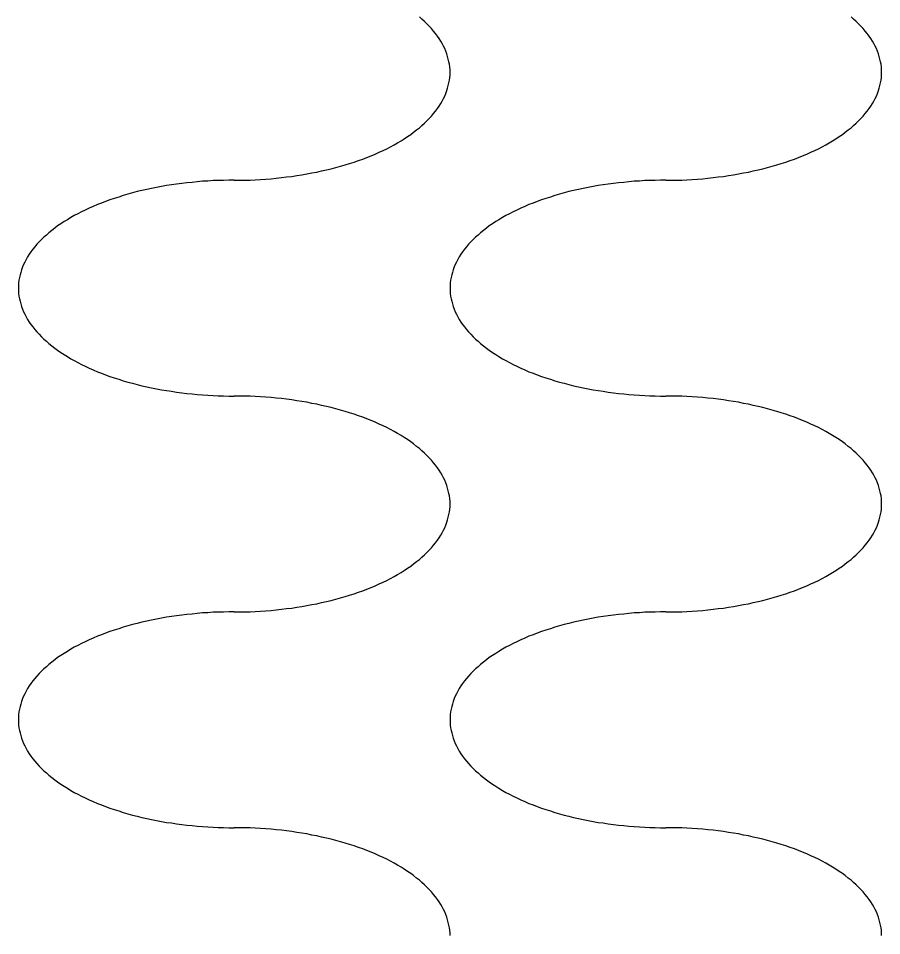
# Model space of a CAD drawing. Extents: x 0 to 40, y 0 to 70.
# Drawn here: x 29.6 to 30, y 56.65 to 57.075 of the extents above; entities that cross this region are included whole.
import ezdxf

# ---------------------------------------------------------------- set-up
doc = ezdxf.new("R2010")
doc.units = 0
doc.layers.add('AL_FOIL', color=2, linetype='CONTINUOUS')

msp = doc.modelspace()

# ---------------------------------------------------------------- linework, layer by layer
at = {"layer": 'AL_FOIL'}
for points in [[(29.7, 57, 0), (29.7025, 57, 0), (29.7049, 57.0001, 0), (29.7074, 57.0001, 0), (29.7098, 57.0002, 0), (29.7122, 57.0004, 0), (29.7147, 57.0005, 0), (29.7171, 57.0007, 0), (29.7195, 57.001, 0), (29.7219, 57.0012, 0), (29.7243, 57.0015, 0), (29.7267, 57.0018, 0), (29.729, 57.0022, 0), (29.7314, 57.0025, 0), (29.7337, 57.0029, 0), (29.736, 57.0034, 0), (29.7383, 57.0038, 0), (29.7405, 57.0043, 0), (29.7428, 57.0048, 0), (29.745, 57.0053, 0), (29.7471, 57.0059, 0), (29.7493, 57.0065, 0), (29.7514, 57.0071, 0), (29.7535, 57.0078, 0), (29.7556, 57.0084, 0), (29.7576, 57.0091, 0), (29.7596, 57.0098, 0), (29.7615, 57.0106, 0), (29.7634, 57.0113, 0), (29.7653, 57.0121, 0), (29.7672, 57.013, 0), (29.769, 57.0138, 0), (29.7707, 57.0146, 0), (29.7724, 57.0155, 0), (29.7741, 57.0164, 0), (29.7757, 57.0173, 0), (29.7773, 57.0183, 0), (29.7788, 57.0192, 0), (29.7803, 57.0202, 0), (29.7818, 57.0212, 0), (29.7831, 57.0222, 0), (29.7845, 57.0233, 0), (29.7858, 57.0243, 0), (29.787, 57.0254, 0), (29.7882, 57.0264, 0), (29.7893, 57.0275, 0), (29.7904, 57.0286, 0), (29.7914, 57.0297, 0), (29.7924, 57.0309, 0), (29.7933, 57.032, 0), (29.7942, 57.0332, 0), (29.795, 57.0343, 0), (29.7957, 57.0355, 0), (29.7964, 57.0367, 0), (29.797, 57.0379, 0), (29.7976, 57.039, 0), (29.7981, 57.0402, 0), (29.7985, 57.0415, 0), (29.7989, 57.0427, 0), (29.7992, 57.0439, 0), (29.7995, 57.0451, 0), (29.7997, 57.0463, 0), (29.7999, 57.0475, 0), (29.8, 57.0488, 0), (29.8, 57.05, 0), (29.8, 57.0512, 0), (29.7999, 57.0525, 0), (29.7997, 57.0537, 0), (29.7995, 57.0549, 0), (29.7992, 57.0561, 0), (29.7989, 57.0573, 0), (29.7985, 57.0585, 0), (29.7981, 57.0598, 0), (29.7976, 57.061, 0), (29.797, 57.0621, 0), (29.7964, 57.0633, 0), (29.7957, 57.0645, 0), (29.795, 57.0657, 0), (29.7942, 57.0668, 0), (29.7933, 57.068, 0), (29.7924, 57.0691, 0), (29.7914, 57.0703, 0), (29.7904, 57.0714, 0), (29.7893, 57.0725, 0), (29.7882, 57.0736, 0), (29.787, 57.0746, 0), (29.7858, 57.0757, 0)], [(29.9, 57, 0), (29.9025, 57, 0), (29.9049, 57.0001, 0), (29.9074, 57.0001, 0), (29.9098, 57.0002, 0), (29.9122, 57.0004, 0), (29.9147, 57.0005, 0), (29.9171, 57.0007, 0), (29.9195, 57.001, 0), (29.9219, 57.0012, 0), (29.9243, 57.0015, 0), (29.9267, 57.0018, 0), (29.929, 57.0022, 0), (29.9314, 57.0025, 0), (29.9337, 57.0029, 0), (29.936, 57.0034, 0), (29.9383, 57.0038, 0), (29.9405, 57.0043, 0), (29.9428, 57.0048, 0), (29.945, 57.0053, 0), (29.9471, 57.0059, 0), (29.9493, 57.0065, 0), (29.9514, 57.0071, 0), (29.9535, 57.0078, 0), (29.9556, 57.0084, 0), (29.9576, 57.0091, 0), (29.9596, 57.0098, 0), (29.9615, 57.0106, 0), (29.9634, 57.0113, 0), (29.9653, 57.0121, 0), (29.9672, 57.013, 0), (29.969, 57.0138, 0), (29.9707, 57.0146, 0), (29.9724, 57.0155, 0), (29.9741, 57.0164, 0), (29.9757, 57.0173, 0), (29.9773, 57.0183, 0), (29.9788, 57.0192, 0), (29.9803, 57.0202, 0), (29.9818, 57.0212, 0), (29.9831, 57.0222, 0), (29.9845, 57.0233, 0), (29.9858, 57.0243, 0), (29.987, 57.0254, 0), (29.9882, 57.0264, 0), (29.9893, 57.0275, 0), (29.9904, 57.0286, 0), (29.9914, 57.0297, 0), (29.9924, 57.0309, 0), (29.9933, 57.032, 0), (29.9942, 57.0332, 0), (29.995, 57.0343, 0), (29.9957, 57.0355, 0), (29.9964, 57.0367, 0), (29.997, 57.0379, 0), (29.9976, 57.039, 0), (29.9981, 57.0402, 0), (29.9985, 57.0415, 0), (29.9989, 57.0427, 0), (29.9992, 57.0439, 0), (29.9995, 57.0451, 0), (29.9997, 57.0463, 0), (29.9999, 57.0475, 0), (30, 57.0488, 0), (30, 57.05, 0), (30, 57.0512, 0), (29.9999, 57.0525, 0), (29.9997, 57.0537, 0), (29.9995, 57.0549, 0), (29.9992, 57.0561, 0), (29.9989, 57.0573, 0), (29.9985, 57.0585, 0), (29.9981, 57.0598, 0), (29.9976, 57.061, 0), (29.997, 57.0621, 0), (29.9964, 57.0633, 0), (29.9957, 57.0645, 0), (29.995, 57.0657, 0), (29.9942, 57.0668, 0), (29.9933, 57.068, 0), (29.9924, 57.0691, 0), (29.9914, 57.0703, 0), (29.9904, 57.0714, 0), (29.9893, 57.0725, 0), (29.9882, 57.0736, 0), (29.987, 57.0746, 0), (29.9858, 57.0757, 0)], [(29.7, 57, 0), (29.6975, 57, 0), (29.6951, 56.9999, 0), (29.6926, 56.9999, 0), (29.6902, 56.9998, 0), (29.6878, 56.9996, 0), (29.6853, 56.9995, 0), (29.6829, 56.9993, 0), (29.6805, 56.999, 0), (29.6781, 56.9988, 0), (29.6757, 56.9985, 0), (29.6733, 56.9982, 0), (29.671, 56.9978, 0), (29.6686, 56.9975, 0), (29.6663, 56.9971, 0), (29.664, 56.9966, 0), (29.6617, 56.9962, 0), (29.6595, 56.9957, 0), (29.6572, 56.9952, 0), (29.655, 56.9947, 0), (29.6529, 56.9941, 0), (29.6507, 56.9935, 0), (29.6486, 56.9929, 0), (29.6465, 56.9922, 0), (29.6444, 56.9916, 0), (29.6424, 56.9909, 0), (29.6404, 56.9902, 0), (29.6385, 56.9894, 0), (29.6366, 56.9887, 0), (29.6347, 56.9879, 0), (29.6328, 56.987, 0), (29.631, 56.9862, 0), (29.6293, 56.9854, 0), (29.6276, 56.9845, 0), (29.6259, 56.9836, 0), (29.6243, 56.9827, 0), (29.6227, 56.9817, 0), (29.6212, 56.9808, 0), (29.6197, 56.9798, 0), (29.6182, 56.9788, 0), (29.6169, 56.9778, 0), (29.6155, 56.9767, 0), (29.6142, 56.9757, 0), (29.613, 56.9746, 0), (29.6118, 56.9736, 0), (29.6107, 56.9725, 0), (29.6096, 56.9714, 0), (29.6086, 56.9703, 0), (29.6076, 56.9691, 0), (29.6067, 56.968, 0), (29.6058, 56.9668, 0), (29.605, 56.9657, 0), (29.6043, 56.9645, 0), (29.6036, 56.9633, 0), (29.603, 56.9621, 0), (29.6024, 56.961, 0), (29.6019, 56.9598, 0), (29.6015, 56.9585, 0), (29.6011, 56.9573, 0), (29.6008, 56.9561, 0), (29.6005, 56.9549, 0), (29.6003, 56.9537, 0), (29.6001, 56.9525, 0), (29.6, 56.9512, 0), (29.6, 56.95, 0), (29.6, 56.9488, 0), (29.6001, 56.9475, 0), (29.6003, 56.9463, 0), (29.6005, 56.9451, 0), (29.6008, 56.9439, 0), (29.6011, 56.9427, 0), (29.6015, 56.9415, 0), (29.6019, 56.9402, 0), (29.6024, 56.939, 0), (29.603, 56.9379, 0), (29.6036, 56.9367, 0), (29.6043, 56.9355, 0), (29.605, 56.9343, 0), (29.6058, 56.9332, 0), (29.6067, 56.932, 0), (29.6076, 56.9309, 0), (29.6086, 56.9297, 0), (29.6096, 56.9286, 0), (29.6107, 56.9275, 0), (29.6118, 56.9264, 0), (29.613, 56.9254, 0), (29.6142, 56.9243, 0), (29.6155, 56.9233, 0), (29.6169, 56.9222, 0), (29.6182, 56.9212, 0), (29.6197, 56.9202, 0), (29.6212, 56.9192, 0), (29.6227, 56.9183, 0), (29.6243, 56.9173, 0), (29.6259, 56.9164, 0), (29.6276, 56.9155, 0), (29.6293, 56.9146, 0), (29.631, 56.9138, 0), (29.6328, 56.913, 0), (29.6347, 56.9121, 0), (29.6366, 56.9113, 0), (29.6385, 56.9106, 0), (29.6404, 56.9098, 0), (29.6424, 56.9091, 0), (29.6444, 56.9084, 0), (29.6465, 56.9078, 0), (29.6486, 56.9071, 0), (29.6507, 56.9065, 0), (29.6529, 56.9059, 0), (29.655, 56.9053, 0), (29.6572, 56.9048, 0), (29.6595, 56.9043, 0), (29.6617, 56.9038, 0), (29.664, 56.9034, 0), (29.6663, 56.9029, 0), (29.6686, 56.9025, 0), (29.671, 56.9022, 0), (29.6733, 56.9018, 0), (29.6757, 56.9015, 0), (29.6781, 56.9012, 0), (29.6805, 56.901, 0), (29.6829, 56.9007, 0), (29.6853, 56.9005, 0), (29.6878, 56.9004, 0), (29.6902, 56.9002, 0), (29.6926, 56.9001, 0), (29.6951, 56.9001, 0), (29.6975, 56.9, 0), (29.7, 56.9, 0)], [(29.9, 57, 0), (29.8975, 57, 0), (29.8951, 56.9999, 0), (29.8926, 56.9999, 0), (29.8902, 56.9998, 0), (29.8878, 56.9996, 0), (29.8853, 56.9995, 0), (29.8829, 56.9993, 0), (29.8805, 56.999, 0), (29.8781, 56.9988, 0), (29.8757, 56.9985, 0), (29.8733, 56.9982, 0), (29.871, 56.9978, 0), (29.8686, 56.9975, 0), (29.8663, 56.9971, 0), (29.864, 56.9966, 0), (29.8617, 56.9962, 0), (29.8595, 56.9957, 0), (29.8572, 56.9952, 0), (29.855, 56.9947, 0), (29.8529, 56.9941, 0), (29.8507, 56.9935, 0), (29.8486, 56.9929, 0), (29.8465, 56.9922, 0), (29.8444, 56.9916, 0), (29.8424, 56.9909, 0), (29.8404, 56.9902, 0), (29.8385, 56.9894, 0), (29.8366, 56.9887, 0), (29.8347, 56.9879, 0), (29.8328, 56.987, 0), (29.831, 56.9862, 0), (29.8293, 56.9854, 0), (29.8276, 56.9845, 0), (29.8259, 56.9836, 0), (29.8243, 56.9827, 0), (29.8227, 56.9817, 0), (29.8212, 56.9808, 0), (29.8197, 56.9798, 0), (29.8182, 56.9788, 0), (29.8169, 56.9778, 0), (29.8155, 56.9767, 0), (29.8142, 56.9757, 0), (29.813, 56.9746, 0), (29.8118, 56.9736, 0), (29.8107, 56.9725, 0), (29.8096, 56.9714, 0), (29.8086, 56.9703, 0), (29.8076, 56.9691, 0), (29.8067, 56.968, 0), (29.8058, 56.9668, 0), (29.805, 56.9657, 0), (29.8043, 56.9645, 0), (29.8036, 56.9633, 0), (29.803, 56.9621, 0), (29.8024, 56.961, 0), (29.8019, 56.9598, 0), (29.8015, 56.9585, 0), (29.8011, 56.9573, 0), (29.8008, 56.9561, 0), (29.8005, 56.9549, 0), (29.8003, 56.9537, 0), (29.8001, 56.9525, 0), (29.8, 56.9512, 0), (29.8, 56.95, 0), (29.8, 56.9488, 0), (29.8001, 56.9475, 0), (29.8003, 56.9463, 0), (29.8005, 56.9451, 0), (29.8008, 56.9439, 0), (29.8011, 56.9427, 0), (29.8015, 56.9415, 0), (29.8019, 56.9402, 0), (29.8024, 56.939, 0), (29.803, 56.9379, 0), (29.8036, 56.9367, 0), (29.8043, 56.9355, 0), (29.805, 56.9343, 0), (29.8058, 56.9332, 0), (29.8067, 56.932, 0), (29.8076, 56.9309, 0), (29.8086, 56.9297, 0), (29.8096, 56.9286, 0), (29.8107, 56.9275, 0), (29.8118, 56.9264, 0), (29.813, 56.9254, 0), (29.8142, 56.9243, 0), (29.8155, 56.9233, 0), (29.8169, 56.9222, 0), (29.8182, 56.9212, 0), (29.8197, 56.9202, 0), (29.8212, 56.9192, 0), (29.8227, 56.9183, 0), (29.8243, 56.9173, 0), (29.8259, 56.9164, 0), (29.8276, 56.9155, 0), (29.8293, 56.9146, 0), (29.831, 56.9138, 0), (29.8328, 56.913, 0), (29.8347, 56.9121, 0), (29.8366, 56.9113, 0), (29.8385, 56.9106, 0), (29.8404, 56.9098, 0), (29.8424, 56.9091, 0), (29.8444, 56.9084, 0), (29.8465, 56.9078, 0), (29.8486, 56.9071, 0), (29.8507, 56.9065, 0), (29.8529, 56.9059, 0), (29.855, 56.9053, 0), (29.8572, 56.9048, 0), (29.8595, 56.9043, 0), (29.8617, 56.9038, 0), (29.864, 56.9034, 0), (29.8663, 56.9029, 0), (29.8686, 56.9025, 0), (29.871, 56.9022, 0), (29.8733, 56.9018, 0), (29.8757, 56.9015, 0), (29.8781, 56.9012, 0), (29.8805, 56.901, 0), (29.8829, 56.9007, 0), (29.8853, 56.9005, 0), (29.8878, 56.9004, 0), (29.8902, 56.9002, 0), (29.8926, 56.9001, 0), (29.8951, 56.9001, 0), (29.8975, 56.9, 0), (29.9, 56.9, 0)], [(29.7, 56.8, 0), (29.7025, 56.8, 0), (29.7049, 56.8001, 0), (29.7074, 56.8001, 0), (29.7098, 56.8002, 0), (29.7122, 56.8004, 0), (29.7147, 56.8005, 0), (29.7171, 56.8007, 0), (29.7195, 56.801, 0), (29.7219, 56.8012, 0), (29.7243, 56.8015, 0), (29.7267, 56.8018, 0), (29.729, 56.8022, 0), (29.7314, 56.8025, 0), (29.7337, 56.8029, 0), (29.736, 56.8034, 0), (29.7383, 56.8038, 0), (29.7405, 56.8043, 0), (29.7428, 56.8048, 0), (29.745, 56.8053, 0), (29.7471, 56.8059, 0), (29.7493, 56.8065, 0), (29.7514, 56.8071, 0), (29.7535, 56.8078, 0), (29.7556, 56.8084, 0), (29.7576, 56.8091, 0), (29.7596, 56.8098, 0), (29.7615, 56.8106, 0), (29.7634, 56.8113, 0), (29.7653, 56.8121, 0), (29.7672, 56.813, 0), (29.769, 56.8138, 0), (29.7707, 56.8146, 0), (29.7724, 56.8155, 0), (29.7741, 56.8164, 0), (29.7757, 56.8173, 0), (29.7773, 56.8183, 0), (29.7788, 56.8192, 0), (29.7803, 56.8202, 0), (29.7818, 56.8212, 0), (29.7831, 56.8222, 0), (29.7845, 56.8233, 0), (29.7858, 56.8243, 0), (29.787, 56.8254, 0), (29.7882, 56.8264, 0), (29.7893, 56.8275, 0), (29.7904, 56.8286, 0), (29.7914, 56.8297, 0), (29.7924, 56.8309, 0), (29.7933, 56.832, 0), (29.7942, 56.8332, 0), (29.795, 56.8343, 0), (29.7957, 56.8355, 0), (29.7964, 56.8367, 0), (29.797, 56.8379, 0), (29.7976, 56.839, 0), (29.7981, 56.8402, 0), (29.7985, 56.8415, 0), (29.7989, 56.8427, 0), (29.7992, 56.8439, 0), (29.7995, 56.8451, 0), (29.7997, 56.8463, 0), (29.7999, 56.8475, 0), (29.8, 56.8488, 0), (29.8, 56.85, 0), (29.8, 56.8512, 0), (29.7999, 56.8525, 0), (29.7997, 56.8537, 0), (29.7995, 56.8549, 0), (29.7992, 56.8561, 0), (29.7989, 56.8573, 0), (29.7985, 56.8585, 0), (29.7981, 56.8598, 0), (29.7976, 56.861, 0), (29.797, 56.8621, 0), (29.7964, 56.8633, 0), (29.7957, 56.8645, 0), (29.795, 56.8657, 0), (29.7942, 56.8668, 0), (29.7933, 56.868, 0), (29.7924, 56.8691, 0), (29.7914, 56.8703, 0), (29.7904, 56.8714, 0), (29.7893, 56.8725, 0), (29.7882, 56.8736, 0), (29.787, 56.8746, 0), (29.7858, 56.8757, 0), (29.7845, 56.8767, 0), (29.7831, 56.8778, 0), (29.7818, 56.8788, 0), (29.7803, 56.8798, 0), (29.7788, 56.8808, 0), (29.7773, 56.8817, 0), (29.7757, 56.8827, 0), (29.7741, 56.8836, 0), (29.7724, 56.8845, 0), (29.7707, 56.8854, 0), (29.769, 56.8862, 0), (29.7672, 56.887, 0), (29.7653, 56.8879, 0), (29.7634, 56.8887, 0), (29.7615, 56.8894, 0), (29.7596, 56.8902, 0), (29.7576, 56.8909, 0), (29.7556, 56.8916, 0), (29.7535, 56.8922, 0), (29.7514, 56.8929, 0), (29.7493, 56.8935, 0), (29.7471, 56.8941, 0), (29.745, 56.8947, 0), (29.7428, 56.8952, 0), (29.7405, 56.8957, 0), (29.7383, 56.8962, 0), (29.736, 56.8966, 0), (29.7337, 56.8971, 0), (29.7314, 56.8975, 0), (29.729, 56.8978, 0), (29.7267, 56.8982, 0), (29.7243, 56.8985, 0), (29.7219, 56.8988, 0), (29.7195, 56.899, 0), (29.7171, 56.8993, 0), (29.7147, 56.8995, 0), (29.7122, 56.8996, 0), (29.7098, 56.8998, 0), (29.7074, 56.8999, 0), (29.7049, 56.8999, 0), (29.7025, 56.9, 0), (29.7, 56.9, 0)], [(29.9, 56.8, 0), (29.9025, 56.8, 0), (29.9049, 56.8001, 0), (29.9074, 56.8001, 0), (29.9098, 56.8002, 0), (29.9122, 56.8004, 0), (29.9147, 56.8005, 0), (29.9171, 56.8007, 0), (29.9195, 56.801, 0), (29.9219, 56.8012, 0), (29.9243, 56.8015, 0), (29.9267, 56.8018, 0), (29.929, 56.8022, 0), (29.9314, 56.8025, 0), (29.9337, 56.8029, 0), (29.936, 56.8034, 0), (29.9383, 56.8038, 0), (29.9405, 56.8043, 0), (29.9428, 56.8048, 0), (29.945, 56.8053, 0), (29.9471, 56.8059, 0), (29.9493, 56.8065, 0), (29.9514, 56.8071, 0), (29.9535, 56.8078, 0), (29.9556, 56.8084, 0), (29.9576, 56.8091, 0), (29.9596, 56.8098, 0), (29.9615, 56.8106, 0), (29.9634, 56.8113, 0), (29.9653, 56.8121, 0), (29.9672, 56.813, 0), (29.969, 56.8138, 0), (29.9707, 56.8146, 0), (29.9724, 56.8155, 0), (29.9741, 56.8164, 0), (29.9757, 56.8173, 0), (29.9773, 56.8183, 0), (29.9788, 56.8192, 0), (29.9803, 56.8202, 0), (29.9818, 56.8212, 0), (29.9831, 56.8222, 0), (29.9845, 56.8233, 0), (29.9858, 56.8243, 0), (29.987, 56.8254, 0), (29.9882, 56.8264, 0), (29.9893, 56.8275, 0), (29.9904, 56.8286, 0), (29.9914, 56.8297, 0), (29.9924, 56.8309, 0), (29.9933, 56.832, 0), (29.9942, 56.8332, 0), (29.995, 56.8343, 0), (29.9957, 56.8355, 0), (29.9964, 56.8367, 0), (29.997, 56.8379, 0), (29.9976, 56.839, 0), (29.9981, 56.8402, 0), (29.9985, 56.8415, 0), (29.9989, 56.8427, 0), (29.9992, 56.8439, 0), (29.9995, 56.8451, 0), (29.9997, 56.8463, 0), (29.9999, 56.8475, 0), (30, 56.8488, 0), (30, 56.85, 0), (30, 56.8512, 0), (29.9999, 56.8525, 0), (29.9997, 56.8537, 0), (29.9995, 56.8549, 0), (29.9992, 56.8561, 0), (29.9989, 56.8573, 0), (29.9985, 56.8585, 0), (29.9981, 56.8598, 0), (29.9976, 56.861, 0), (29.997, 56.8621, 0), (29.9964, 56.8633, 0), (29.9957, 56.8645, 0), (29.995, 56.8657, 0), (29.9942, 56.8668, 0), (29.9933, 56.868, 0), (29.9924, 56.8691, 0), (29.9914, 56.8703, 0), (29.9904, 56.8714, 0), (29.9893, 56.8725, 0), (29.9882, 56.8736, 0), (29.987, 56.8746, 0), (29.9858, 56.8757, 0), (29.9845, 56.8767, 0), (29.9831, 56.8778, 0), (29.9818, 56.8788, 0), (29.9803, 56.8798, 0), (29.9788, 56.8808, 0), (29.9773, 56.8817, 0), (29.9757, 56.8827, 0), (29.9741, 56.8836, 0), (29.9724, 56.8845, 0), (29.9707, 56.8854, 0), (29.969, 56.8862, 0), (29.9672, 56.887, 0), (29.9653, 56.8879, 0), (29.9634, 56.8887, 0), (29.9615, 56.8894, 0), (29.9596, 56.8902, 0), (29.9576, 56.8909, 0), (29.9556, 56.8916, 0), (29.9535, 56.8922, 0), (29.9514, 56.8929, 0), (29.9493, 56.8935, 0), (29.9471, 56.8941, 0), (29.945, 56.8947, 0), (29.9428, 56.8952, 0), (29.9405, 56.8957, 0), (29.9383, 56.8962, 0), (29.936, 56.8966, 0), (29.9337, 56.8971, 0), (29.9314, 56.8975, 0), (29.929, 56.8978, 0), (29.9267, 56.8982, 0), (29.9243, 56.8985, 0), (29.9219, 56.8988, 0), (29.9195, 56.899, 0), (29.9171, 56.8993, 0), (29.9147, 56.8995, 0), (29.9122, 56.8996, 0), (29.9098, 56.8998, 0), (29.9074, 56.8999, 0), (29.9049, 56.8999, 0), (29.9025, 56.9, 0), (29.9, 56.9, 0)], [(29.7, 56.8, 0), (29.6975, 56.8, 0), (29.6951, 56.7999, 0), (29.6926, 56.7999, 0), (29.6902, 56.7998, 0), (29.6878, 56.7996, 0), (29.6853, 56.7995, 0), (29.6829, 56.7993, 0), (29.6805, 56.799, 0), (29.6781, 56.7988, 0), (29.6757, 56.7985, 0), (29.6733, 56.7982, 0), (29.671, 56.7978, 0), (29.6686, 56.7975, 0), (29.6663, 56.7971, 0), (29.664, 56.7966, 0), (29.6617, 56.7962, 0), (29.6595, 56.7957, 0), (29.6572, 56.7952, 0), (29.655, 56.7947, 0), (29.6529, 56.7941, 0), (29.6507, 56.7935, 0), (29.6486, 56.7929, 0), (29.6465, 56.7922, 0), (29.6444, 56.7916, 0), (29.6424, 56.7909, 0), (29.6404, 56.7902, 0), (29.6385, 56.7894, 0), (29.6366, 56.7887, 0), (29.6347, 56.7879, 0), (29.6328, 56.787, 0), (29.631, 56.7862, 0), (29.6293, 56.7854, 0), (29.6276, 56.7845, 0), (29.6259, 56.7836, 0), (29.6243, 56.7827, 0), (29.6227, 56.7817, 0), (29.6212, 56.7808, 0), (29.6197, 56.7798, 0), (29.6182, 56.7788, 0), (29.6169, 56.7778, 0), (29.6155, 56.7767, 0), (29.6142, 56.7757, 0), (29.613, 56.7746, 0), (29.6118, 56.7736, 0), (29.6107, 56.7725, 0), (29.6096, 56.7714, 0), (29.6086, 56.7703, 0), (29.6076, 56.7691, 0), (29.6067, 56.768, 0), (29.6058, 56.7668, 0), (29.605, 56.7657, 0), (29.6043, 56.7645, 0), (29.6036, 56.7633, 0), (29.603, 56.7621, 0), (29.6024, 56.761, 0), (29.6019, 56.7598, 0), (29.6015, 56.7585, 0), (29.6011, 56.7573, 0), (29.6008, 56.7561, 0), (29.6005, 56.7549, 0), (29.6003, 56.7537, 0), (29.6001, 56.7525, 0), (29.6, 56.7512, 0), (29.6, 56.75, 0), (29.6, 56.7488, 0), (29.6001, 56.7475, 0), (29.6003, 56.7463, 0), (29.6005, 56.7451, 0), (29.6008, 56.7439, 0), (29.6011, 56.7427, 0), (29.6015, 56.7415, 0), (29.6019, 56.7402, 0), (29.6024, 56.739, 0), (29.603, 56.7379, 0), (29.6036, 56.7367, 0), (29.6043, 56.7355, 0), (29.605, 56.7343, 0), (29.6058, 56.7332, 0), (29.6067, 56.732, 0), (29.6076, 56.7309, 0), (29.6086, 56.7297, 0), (29.6096, 56.7286, 0), (29.6107, 56.7275, 0), (29.6118, 56.7264, 0), (29.613, 56.7254, 0), (29.6142, 56.7243, 0), (29.6155, 56.7233, 0), (29.6169, 56.7222, 0), (29.6182, 56.7212, 0), (29.6197, 56.7202, 0), (29.6212, 56.7192, 0), (29.6227, 56.7183, 0), (29.6243, 56.7173, 0), (29.6259, 56.7164, 0), (29.6276, 56.7155, 0), (29.6293, 56.7146, 0), (29.631, 56.7138, 0), (29.6328, 56.713, 0), (29.6347, 56.7121, 0), (29.6366, 56.7113, 0), (29.6385, 56.7106, 0), (29.6404, 56.7098, 0), (29.6424, 56.7091, 0), (29.6444, 56.7084, 0), (29.6465, 56.7078, 0), (29.6486, 56.7071, 0), (29.6507, 56.7065, 0), (29.6529, 56.7059, 0), (29.655, 56.7053, 0), (29.6572, 56.7048, 0), (29.6595, 56.7043, 0), (29.6617, 56.7038, 0), (29.664, 56.7034, 0), (29.6663, 56.7029, 0), (29.6686, 56.7025, 0), (29.671, 56.7022, 0), (29.6733, 56.7018, 0), (29.6757, 56.7015, 0), (29.6781, 56.7012, 0), (29.6805, 56.701, 0), (29.6829, 56.7007, 0), (29.6853, 56.7005, 0), (29.6878, 56.7004, 0), (29.6902, 56.7002, 0), (29.6926, 56.7001, 0), (29.6951, 56.7001, 0), (29.6975, 56.7, 0), (29.7, 56.7, 0)], [(29.9, 56.8, 0), (29.8975, 56.8, 0), (29.8951, 56.7999, 0), (29.8926, 56.7999, 0), (29.8902, 56.7998, 0), (29.8878, 56.7996, 0), (29.8853, 56.7995, 0), (29.8829, 56.7993, 0), (29.8805, 56.799, 0), (29.8781, 56.7988, 0), (29.8757, 56.7985, 0), (29.8733, 56.7982, 0), (29.871, 56.7978, 0), (29.8686, 56.7975, 0), (29.8663, 56.7971, 0), (29.864, 56.7966, 0), (29.8617, 56.7962, 0), (29.8595, 56.7957, 0), (29.8572, 56.7952, 0), (29.855, 56.7947, 0), (29.8529, 56.7941, 0), (29.8507, 56.7935, 0), (29.8486, 56.7929, 0), (29.8465, 56.7922, 0), (29.8444, 56.7916, 0), (29.8424, 56.7909, 0), (29.8404, 56.7902, 0), (29.8385, 56.7894, 0), (29.8366, 56.7887, 0), (29.8347, 56.7879, 0), (29.8328, 56.787, 0), (29.831, 56.7862, 0), (29.8293, 56.7854, 0), (29.8276, 56.7845, 0), (29.8259, 56.7836, 0), (29.8243, 56.7827, 0), (29.8227, 56.7817, 0), (29.8212, 56.7808, 0), (29.8197, 56.7798, 0), (29.8182, 56.7788, 0), (29.8169, 56.7778, 0), (29.8155, 56.7767, 0), (29.8142, 56.7757, 0), (29.813, 56.7746, 0), (29.8118, 56.7736, 0), (29.8107, 56.7725, 0), (29.8096, 56.7714, 0), (29.8086, 56.7703, 0), (29.8076, 56.7691, 0), (29.8067, 56.768, 0), (29.8058, 56.7668, 0), (29.805, 56.7657, 0), (29.8043, 56.7645, 0), (29.8036, 56.7633, 0), (29.803, 56.7621, 0), (29.8024, 56.761, 0), (29.8019, 56.7598, 0), (29.8015, 56.7585, 0), (29.8011, 56.7573, 0), (29.8008, 56.7561, 0), (29.8005, 56.7549, 0), (29.8003, 56.7537, 0), (29.8001, 56.7525, 0), (29.8, 56.7512, 0), (29.8, 56.75, 0), (29.8, 56.7488, 0), (29.8001, 56.7475, 0), (29.8003, 56.7463, 0), (29.8005, 56.7451, 0), (29.8008, 56.7439, 0), (29.8011, 56.7427, 0), (29.8015, 56.7415, 0), (29.8019, 56.7402, 0), (29.8024, 56.739, 0), (29.803, 56.7379, 0), (29.8036, 56.7367, 0), (29.8043, 56.7355, 0), (29.805, 56.7343, 0), (29.8058, 56.7332, 0), (29.8067, 56.732, 0), (29.8076, 56.7309, 0), (29.8086, 56.7297, 0), (29.8096, 56.7286, 0), (29.8107, 56.7275, 0), (29.8118, 56.7264, 0), (29.813, 56.7254, 0), (29.8142, 56.7243, 0), (29.8155, 56.7233, 0), (29.8169, 56.7222, 0), (29.8182, 56.7212, 0), (29.8197, 56.7202, 0), (29.8212, 56.7192, 0), (29.8227, 56.7183, 0), (29.8243, 56.7173, 0), (29.8259, 56.7164, 0), (29.8276, 56.7155, 0), (29.8293, 56.7146, 0), (29.831, 56.7138, 0), (29.8328, 56.713, 0), (29.8347, 56.7121, 0), (29.8366, 56.7113, 0), (29.8385, 56.7106, 0), (29.8404, 56.7098, 0), (29.8424, 56.7091, 0), (29.8444, 56.7084, 0), (29.8465, 56.7078, 0), (29.8486, 56.7071, 0), (29.8507, 56.7065, 0), (29.8529, 56.7059, 0), (29.855, 56.7053, 0), (29.8572, 56.7048, 0), (29.8595, 56.7043, 0), (29.8617, 56.7038, 0), (29.864, 56.7034, 0), (29.8663, 56.7029, 0), (29.8686, 56.7025, 0), (29.871, 56.7022, 0), (29.8733, 56.7018, 0), (29.8757, 56.7015, 0), (29.8781, 56.7012, 0), (29.8805, 56.701, 0), (29.8829, 56.7007, 0), (29.8853, 56.7005, 0), (29.8878, 56.7004, 0), (29.8902, 56.7002, 0), (29.8926, 56.7001, 0), (29.8951, 56.7001, 0), (29.8975, 56.7, 0), (29.9, 56.7, 0)], [(29.8, 56.65, 0), (29.8, 56.6512, 0), (29.7999, 56.6525, 0), (29.7997, 56.6537, 0), (29.7995, 56.6549, 0), (29.7992, 56.6561, 0), (29.7989, 56.6573, 0), (29.7985, 56.6585, 0), (29.7981, 56.6598, 0), (29.7976, 56.661, 0), (29.797, 56.6621, 0), (29.7964, 56.6633, 0), (29.7957, 56.6645, 0), (29.795, 56.6657, 0), (29.7942, 56.6668, 0), (29.7933, 56.668, 0), (29.7924, 56.6691, 0), (29.7914, 56.6703, 0), (29.7904, 56.6714, 0), (29.7893, 56.6725, 0), (29.7882, 56.6736, 0), (29.787, 56.6746, 0), (29.7858, 56.6757, 0), (29.7845, 56.6767, 0), (29.7831, 56.6778, 0), (29.7818, 56.6788, 0), (29.7803, 56.6798, 0), (29.7788, 56.6808, 0), (29.7773, 56.6817, 0), (29.7757, 56.6827, 0), (29.7741, 56.6836, 0), (29.7724, 56.6845, 0), (29.7707, 56.6854, 0), (29.769, 56.6862, 0), (29.7672, 56.687, 0), (29.7653, 56.6879, 0), (29.7634, 56.6887, 0), (29.7615, 56.6894, 0), (29.7596, 56.6902, 0), (29.7576, 56.6909, 0), (29.7556, 56.6916, 0), (29.7535, 56.6922, 0), (29.7514, 56.6929, 0), (29.7493, 56.6935, 0), (29.7471, 56.6941, 0), (29.745, 56.6947, 0), (29.7428, 56.6952, 0), (29.7405, 56.6957, 0), (29.7383, 56.6962, 0), (29.736, 56.6966, 0), (29.7337, 56.6971, 0), (29.7314, 56.6975, 0), (29.729, 56.6978, 0), (29.7267, 56.6982, 0), (29.7243, 56.6985, 0), (29.7219, 56.6988, 0), (29.7195, 56.699, 0), (29.7171, 56.6993, 0), (29.7147, 56.6995, 0), (29.7122, 56.6996, 0), (29.7098, 56.6998, 0), (29.7074, 56.6999, 0), (29.7049, 56.6999, 0), (29.7025, 56.7, 0), (29.7, 56.7, 0)], [(30, 56.65, 0), (30, 56.6512, 0), (29.9999, 56.6525, 0), (29.9997, 56.6537, 0), (29.9995, 56.6549, 0), (29.9992, 56.6561, 0), (29.9989, 56.6573, 0), (29.9985, 56.6585, 0), (29.9981, 56.6598, 0), (29.9976, 56.661, 0), (29.997, 56.6621, 0), (29.9964, 56.6633, 0), (29.9957, 56.6645, 0), (29.995, 56.6657, 0), (29.9942, 56.6668, 0), (29.9933, 56.668, 0), (29.9924, 56.6691, 0), (29.9914, 56.6703, 0), (29.9904, 56.6714, 0), (29.9893, 56.6725, 0), (29.9882, 56.6736, 0), (29.987, 56.6746, 0), (29.9858, 56.6757, 0), (29.9845, 56.6767, 0), (29.9831, 56.6778, 0), (29.9818, 56.6788, 0), (29.9803, 56.6798, 0), (29.9788, 56.6808, 0), (29.9773, 56.6817, 0), (29.9757, 56.6827, 0), (29.9741, 56.6836, 0), (29.9724, 56.6845, 0), (29.9707, 56.6854, 0), (29.969, 56.6862, 0), (29.9672, 56.687, 0), (29.9653, 56.6879, 0), (29.9634, 56.6887, 0), (29.9615, 56.6894, 0), (29.9596, 56.6902, 0), (29.9576, 56.6909, 0), (29.9556, 56.6916, 0), (29.9535, 56.6922, 0), (29.9514, 56.6929, 0), (29.9493, 56.6935, 0), (29.9471, 56.6941, 0), (29.945, 56.6947, 0), (29.9428, 56.6952, 0), (29.9405, 56.6957, 0), (29.9383, 56.6962, 0), (29.936, 56.6966, 0), (29.9337, 56.6971, 0), (29.9314, 56.6975, 0), (29.929, 56.6978, 0), (29.9267, 56.6982, 0), (29.9243, 56.6985, 0), (29.9219, 56.6988, 0), (29.9195, 56.699, 0), (29.9171, 56.6993, 0), (29.9147, 56.6995, 0), (29.9122, 56.6996, 0), (29.9098, 56.6998, 0), (29.9074, 56.6999, 0), (29.9049, 56.6999, 0), (29.9025, 56.7, 0), (29.9, 56.7, 0)]]:
    msp.add_polyline3d(points, dxfattribs=at)

doc.saveas('drawing.dxf')
